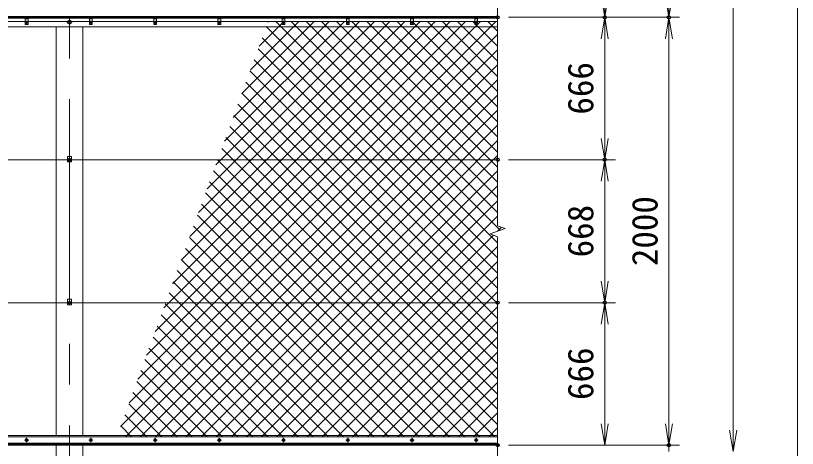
# Model space of a CAD drawing. Units: millimetres at full size. Extents: x -10500 to 10500, y -7425 to 7425.
# Drawn here: x -5398 to -1747, y -1729 to 293 of the extents above; entities that cross this region are included whole.
import ezdxf
from ezdxf.enums import TextEntityAlignment as Align

# ---------------------------------------------------------------- set-up
doc = ezdxf.new("R2010")
doc.units = ezdxf.units.MM
doc.header["$LTSCALE"] = 30
doc.header["$PDMODE"] = 32
doc.header["$PDSIZE"] = 15
doc.linetypes.add('USER1', pattern=[50.8, 31.75, -6.35, 6.35, -6.35])
for name, color, linetype, lineweight in [('0-1_D-STR-DIM', 7, 'Continuous', 13), ('0-2_D-STR1', 1, 'Continuous', 18), ('0-3_D-BMK', 2, 'USER1', 13), ('0-4_D-STR3', 3, 'Continuous', 13), ('0-6_0', 7, 'Continuous', 18), ('0-8_D-STR2', 7, 'Continuous', 13)]:
    doc.layers.add(name, color=color, linetype=linetype, lineweight=lineweight)
doc.layers.add('0-7_Defpoints', color=253, linetype='Continuous')
doc.styles.add('ＭＳ ゴシック', font='')
doc.styles.get('ＭＳ ゴシック').set_extended_font_data('MS Gothic')

# ---------------------------------------------------------------- blocks, each defined once
blk = doc.blocks.new('_Open')
at = {"layer": '0-6_0'}
blk.add_line((-30, 5), (0, 0), dxfattribs=at)
blk.add_lwpolyline([(-30, -5), (0, 0), (-30, 0)], dxfattribs=at)

msp = doc.modelspace()

# ---------------------------------------------------------------- linework, layer by layer
at = {"layer": '0-1_D-STR-DIM'}
for p, q in [((-2346.86, 4285.7), (-2346.86, 285.7)), ((-2046.86, 4285.7), (-2046.86, -1744.3)), ((-1746.86, 4285.7), (-1746.86, -2514.3)), ((-3146.86, -688.64), (-3146.86, 2260.05)), ((-2646.86, 285.7), (-2646.86, 785.7)), ((-3096.86, 285.7), (-2596.86, 285.7)), ((-3096.86, 285.7), (-2596.86, 285.7)), ((-3096.86, 285.7), (-2296.86, 285.7)), ((-3096.86, 285.7), (-2296.86, 285.7)), ((-2646.86, -380.3), (-2646.86, 285.7)), ((-2346.86, 285.7), (-2346.86, -1714.3)), ((-3096.86, -380.3), (-2596.86, -380.3)), ((-3096.86, -380.3), (-2596.86, -380.3)), ((-2646.86, -1048.3), (-2646.86, -380.3)), ((-3111.62, -701.47), (-3146.86, -688.64)), ((-3182.1, -727.12), (-3111.62, -701.47)), ((-3146.86, -739.95), (-3182.1, -727.12)), ((-3146.86, -1901.89), (-3146.86, -739.95)), ((-3096.86, -1048.3), (-2596.86, -1048.3)), ((-3096.86, -1048.3), (-2596.86, -1048.3)), ((-2646.86, -1714.3), (-2646.86, -1048.3)), ((-2346.86, -1614.3), (-2346.86, -1514.3)), ((-3096.86, -1714.3), (-2596.86, -1714.3)), ((-3096.86, -1714.3), (-2296.86, -1714.3)), ((-3096.86, -1714.3), (-2296.86, -1714.3)), ((-2346.86, -1714.3), (-2346.86, -1744.3))]:
    msp.add_line(p, q, dxfattribs=at)
at = {"layer": '0-2_D-STR1'}
for p, q in [((-8209.36, 289.7), (-3146.86, 289.7)), ((-8209.36, 285.7), (-3146.86, 285.7)), ((-8209.36, 281.7), (-3146.86, 281.7)), ((-8209.36, 240.7), (-3146.86, 240.7)), ((-5209.36, 240.7), (-5209.36, -1669.3)), ((-5084.36, -1669.3), (-5084.36, 240.7)), ((-8209.36, -1669.3), (-3146.86, -1669.3)), ((-8209.36, -1710.3), (-3146.86, -1710.3)), ((-8209.36, -1714.3), (-3146.86, -1714.3))]:
    msp.add_line(p, q, dxfattribs=at)
msp.add_lwpolyline([(-5209.36, -1714.3), (-5209.36, -2514.3), (-5084.36, -2514.3), (-5084.36, -1714.3)], dxfattribs=at)
at = {"layer": '0-3_D-BMK'}
for p, q in [((-5146.86, -2574.3), (-5146.86, 4345.7)), ((-5354.3, 261.7), (-5339.42, 261.7)), ((-5346.86, 269.14), (-5346.86, 254.26)), ((-5134.11, 262.7), (-5159.61, 262.7)), ((-5054.3, 261.7), (-5039.42, 261.7)), ((-5046.86, 269.14), (-5046.86, 254.26)), ((-4754.3, 261.7), (-4739.42, 261.7)), ((-4746.86, 269.14), (-4746.86, 254.26)), ((-4454.3, 261.7), (-4439.42, 261.7)), ((-4446.86, 269.14), (-4446.86, 254.26)), ((-4154.3, 261.7), (-4139.42, 261.7)), ((-4146.86, 269.14), (-4146.86, 254.26)), ((-3854.3, 261.7), (-3839.42, 261.7)), ((-3846.86, 269.14), (-3846.86, 254.26)), ((-3554.3, 261.7), (-3539.42, 261.7)), ((-3546.86, 269.14), (-3546.86, 254.26)), ((-3254.3, 261.7), (-3239.42, 261.7)), ((-3246.86, 269.14), (-3246.86, 254.26)), ((-5156.86, -380.3), (-5136.86, -380.3)), ((-5156.86, -1048.3), (-5136.86, -1048.3)), ((-5337.19, -1690.3), (-5356.53, -1690.3)), ((-5346.86, -1680.62), (-5346.86, -1699.97)), ((-5037.19, -1690.3), (-5056.53, -1690.3)), ((-5046.86, -1680.62), (-5046.86, -1699.97)), ((-4737.19, -1690.3), (-4756.53, -1690.3)), ((-4746.86, -1680.62), (-4746.86, -1699.97)), ((-4437.19, -1690.3), (-4456.53, -1690.3)), ((-4446.86, -1680.62), (-4446.86, -1699.97)), ((-4137.19, -1690.3), (-4156.53, -1690.3)), ((-4146.86, -1680.62), (-4146.86, -1699.97)), ((-3837.19, -1690.3), (-3856.53, -1690.3)), ((-3846.86, -1680.62), (-3846.86, -1699.97)), ((-3537.19, -1690.3), (-3556.53, -1690.3)), ((-3546.86, -1680.62), (-3546.86, -1699.97)), ((-3237.19, -1690.3), (-3256.53, -1690.3)), ((-3246.86, -1680.62), (-3246.86, -1699.97))]:
    msp.add_line(p, q, dxfattribs=at)
at = {"layer": '0-4_D-STR3'}
for p, q in [((-5640.36, 266.7), (-5353.36, 266.7)), ((-5353.36, 277.7), (-5353.36, 251.7)), ((-5340.36, 277.7), (-5353.36, 277.7)), ((-5340.36, 277.7), (-5340.36, 251.7)), ((-5340.36, 266.7), (-5053.36, 266.7)), ((-5155.36, 267.61), (-5146.86, 272.52)), ((-5155.36, 257.8), (-5155.36, 267.61)), ((-5146.86, 252.89), (-5155.36, 257.8)), ((-5138.36, 257.8), (-5146.86, 252.89)), ((-5053.36, 277.7), (-5053.36, 251.7)), ((-5040.36, 277.7), (-5053.36, 277.7)), ((-5040.36, 277.7), (-5040.36, 251.7)), ((-5040.36, 266.7), (-4753.36, 266.7)), ((-4753.36, 277.7), (-4753.36, 251.7)), ((-4740.36, 277.7), (-4753.36, 277.7)), ((-4740.36, 277.7), (-4740.36, 251.7)), ((-4740.36, 266.7), (-4453.36, 266.7)), ((-4453.36, 277.7), (-4453.36, 251.7)), ((-4440.36, 277.7), (-4453.36, 277.7)), ((-4440.36, 277.7), (-4440.36, 251.7)), ((-4440.36, 266.7), (-4153.36, 266.7)), ((-4153.36, 277.7), (-4153.36, 251.7)), ((-4140.36, 277.7), (-4153.36, 277.7)), ((-4140.36, 277.7), (-4140.36, 251.7)), ((-4140.36, 266.7), (-3853.36, 266.7)), ((-3853.36, 277.7), (-3853.36, 251.7)), ((-3840.36, 277.7), (-3853.36, 277.7)), ((-3840.36, 277.7), (-3840.36, 251.7)), ((-3840.36, 266.7), (-3553.36, 266.7)), ((-3553.36, 277.7), (-3553.36, 251.7)), ((-3540.36, 277.7), (-3553.36, 277.7)), ((-3540.36, 277.7), (-3540.36, 251.7)), ((-3540.36, 266.7), (-3253.36, 266.7)), ((-3253.36, 277.7), (-3253.36, 251.7)), ((-3240.36, 277.7), (-3253.36, 277.7)), ((-3240.36, 277.7), (-3240.36, 251.7)), ((-3146.86, 266.7), (-3240.36, 266.7)), ((-5340.36, 251.7), (-5353.36, 251.7)), ((-5040.36, 251.7), (-5053.36, 251.7)), ((-4740.36, 251.7), (-4753.36, 251.7)), ((-4440.36, 251.7), (-4453.36, 251.7)), ((-4140.36, 251.7), (-4153.36, 251.7)), ((-3840.36, 251.7), (-3853.36, 251.7)), ((-3540.36, 251.7), (-3553.36, 251.7)), ((-3240.36, 251.7), (-3253.36, 251.7)), ((-5137.36, -364.3), (-5156.36, -364.3)), ((-5156.36, -364.3), (-5156.36, -390.3)), ((-5137.36, -364.3), (-5137.36, -390.3)), ((-8129.66, -380.3), (-5156.36, -380.3)), ((-5137.36, -390.3), (-5156.36, -390.3)), ((-5153.36, -376.54), (-5146.86, -372.79)), ((-5153.36, -384.05), (-5153.36, -376.54)), ((-5146.86, -387.8), (-5153.36, -384.05)), ((-5146.86, -372.79), (-5140.36, -376.54)), ((-5140.36, -384.05), (-5146.86, -387.8)), ((-5140.36, -376.54), (-5140.36, -384.05)), ((-5137.36, -380.3), (-3146.86, -380.3)), ((-8129.66, -1048.3), (-5156.36, -1048.3)), ((-5137.36, -1058.3), (-5156.36, -1058.3)), ((-5153.36, -1044.54), (-5146.86, -1040.79)), ((-5153.36, -1052.05), (-5153.36, -1044.54)), ((-5146.86, -1040.79), (-5140.36, -1044.54)), ((-5140.36, -1044.54), (-5140.36, -1052.05)), ((-5137.36, -1032.3), (-5137.36, -1058.3)), ((-5137.36, -1048.3), (-3146.86, -1048.3)), ((-3146.86, -1675.3), (-8209.36, -1675.3)), ((-3146.86, -1705.3), (-8209.36, -1705.3))]:
    msp.add_line(p, q, dxfattribs=at)
for points in [[(-5146.86, 272.52), (-5138.36, 267.61), (-5138.36, 257.8)], [(-5137.36, -1032.3), (-5156.36, -1032.3), (-5156.36, -1058.3)], [(-5140.36, -1052.05), (-5146.86, -1055.8), (-5153.36, -1052.05)]]:
    msp.add_lwpolyline(points, dxfattribs=at)
for points in [[(-5346.86, -1684.55), (-5351.84, -1687.42), (-5351.84, -1693.17), (-5346.86, -1696.05), (-5341.88, -1693.17), (-5341.88, -1687.42)], [(-5046.86, -1684.55), (-5051.84, -1687.42), (-5051.84, -1693.17), (-5046.86, -1696.05), (-5041.88, -1693.17), (-5041.88, -1687.42)], [(-4746.86, -1684.55), (-4751.84, -1687.42), (-4751.84, -1693.17), (-4746.86, -1696.05), (-4741.88, -1693.17), (-4741.88, -1687.42)], [(-4446.86, -1684.55), (-4451.84, -1687.42), (-4451.84, -1693.17), (-4446.86, -1696.05), (-4441.88, -1693.17), (-4441.88, -1687.42)], [(-4146.86, -1684.55), (-4151.84, -1687.42), (-4151.84, -1693.17), (-4146.86, -1696.05), (-4141.88, -1693.17), (-4141.88, -1687.42)], [(-3846.86, -1684.55), (-3851.84, -1687.42), (-3851.84, -1693.17), (-3846.86, -1696.05), (-3841.88, -1693.17), (-3841.88, -1687.42)], [(-3546.86, -1684.55), (-3551.84, -1687.42), (-3551.84, -1693.17), (-3546.86, -1696.05), (-3541.88, -1693.17), (-3541.88, -1687.42)], [(-3246.86, -1684.55), (-3251.84, -1687.42), (-3251.84, -1693.17), (-3246.86, -1696.05), (-3241.88, -1693.17), (-3241.88, -1687.42)]]:
    msp.add_lwpolyline(points, close=True, dxfattribs=at)
for centre, radius in [((-5346.86, 261.7), 5.25), ((-5146.86, 262.7), 8.25), ((-5046.86, 261.7), 5.25), ((-4746.86, 261.7), 5.25), ((-4446.86, 261.7), 5.25), ((-4146.86, 261.7), 5.25), ((-3846.86, 261.7), 5.25), ((-3546.86, 261.7), 5.25), ((-3246.86, 261.7), 5.25), ((-5146.86, -380.3), 6.25), ((-5146.86, -1048.3), 6.25), ((-5346.86, -1690.3), 6.5), ((-5346.86, -1690.3), 4.98), ((-5046.86, -1690.3), 6.5), ((-5046.86, -1690.3), 4.98), ((-4746.86, -1690.3), 6.5), ((-4746.86, -1690.3), 4.98), ((-4446.86, -1690.3), 6.5), ((-4446.86, -1690.3), 4.98), ((-4146.86, -1690.3), 6.5), ((-4146.86, -1690.3), 4.98), ((-3846.86, -1690.3), 6.5), ((-3846.86, -1690.3), 4.98), ((-3546.86, -1690.3), 6.5), ((-3546.86, -1690.3), 4.98), ((-3246.86, -1690.3), 6.5), ((-3246.86, -1690.3), 4.98)]:
    msp.add_circle(centre, radius, dxfattribs=at)
at = {"layer": '0-7_Defpoints'}
for p in [(-3146.86, 285.7), (-2646.86, 285.7), (-2346.86, 285.7), (-3146.86, -380.3), (-2646.86, -380.3), (-3146.86, -1048.3), (-2646.86, -1048.3), (-3146.86, -1714.3), (-3146.86, -1714.3), (-2346.86, -1714.3)]:
    msp.add_point(p, dxfattribs=at)
at = {"layer": '0-8_D-STR2'}
for p, q in [((-4827.82, -1405.3), (-3155.81, 266.7)), ((-4787.36, -1294.13), (-3226.52, 266.7)), ((-4746.89, -1182.95), (-3297.23, 266.7)), ((-4706.43, -1071.78), (-3367.95, 266.7)), ((-4665.96, -960.6), (-3438.66, 266.7)), ((-4625.5, -849.43), (-3509.37, 266.7)), ((-4585.04, -738.25), (-3580.08, 266.7)), ((-4544.57, -627.08), (-3650.79, 266.7)), ((-4504.11, -515.9), (-3721.5, 266.7)), ((-4463.64, -404.73), (-3792.21, 266.7)), ((-4423.18, -293.55), (-3862.92, 266.7)), ((-4382.71, -182.38), (-3933.63, 266.7)), ((-4342.25, -71.2), (-4004.34, 266.7)), ((-4301.78, 39.97), (-4075.05, 266.7)), ((-4261.32, 151.15), (-4145.76, 266.7)), ((-4220.86, 262.32), (-4216.47, 266.7)), ((-3146.86, -768.57), (-4182.14, 266.7)), ((-3134.81, -709.91), (-4111.43, 266.7)), ((-3146.86, -627.15), (-4040.71, 266.7)), ((-3146.86, -556.44), (-3970, 266.7)), ((-3146.86, -485.73), (-3899.29, 266.7)), ((-3146.86, -415.02), (-3828.58, 266.7)), ((-3146.86, -344.31), (-3757.87, 266.7)), ((-3146.86, -273.6), (-3687.16, 266.7)), ((-3146.86, -202.89), (-3616.45, 266.7)), ((-3146.86, -132.18), (-3545.74, 266.7)), ((-3146.86, -61.47), (-3475.03, 266.7)), ((-3146.86, 9.24), (-3404.32, 266.7)), ((-3146.86, 79.95), (-3333.61, 266.7)), ((-3146.86, 150.66), (-3262.9, 266.7)), ((-3146.86, 221.38), (-3192.19, 266.7)), ((-3146.86, -839.28), (-4228.22, 242.08)), ((-4868.29, -1516.48), (-3146.86, 204.95)), ((-3146.86, -910), (-4247.09, 190.24)), ((-4908.75, -1627.65), (-3146.86, 134.24)), ((-3146.86, -980.71), (-4265.96, 138.4)), ((-3146.86, -1051.42), (-4284.83, 86.56)), ((-4885.68, -1675.3), (-3146.86, 63.53)), ((-3146.86, -1122.13), (-4303.7, 34.71)), ((-4814.97, -1675.3), (-3146.86, -7.18)), ((-3146.86, -1192.84), (-4322.57, -17.13)), ((-3146.86, -1263.55), (-4341.44, -68.97)), ((-4744.26, -1675.3), (-3146.86, -77.89)), ((-3146.86, -1334.26), (-4360.3, -120.81)), ((-4673.55, -1675.3), (-3146.86, -148.6)), ((-3146.86, -1404.97), (-4379.17, -172.65)), ((-4602.84, -1675.3), (-3146.86, -219.31)), ((-3146.86, -1475.68), (-4398.04, -224.5)), ((-4532.13, -1675.3), (-3146.86, -290.03)), ((-3146.86, -1546.39), (-4416.91, -276.34)), ((-3146.86, -1617.1), (-4435.78, -328.18)), ((-4461.42, -1675.3), (-3146.86, -360.74)), ((-3159.37, -1675.3), (-4454.65, -380.02)), ((-3230.09, -1675.3), (-4473.52, -431.86)), ((-4390.71, -1675.3), (-3146.86, -431.45)), ((-3300.8, -1675.3), (-4492.39, -483.7)), ((-4320, -1675.3), (-3146.86, -502.16)), ((-3371.51, -1675.3), (-4511.26, -535.55)), ((-4249.28, -1675.3), (-3146.86, -572.87)), ((-3442.22, -1675.3), (-4530.12, -587.39)), ((-3512.93, -1675.3), (-4548.99, -639.23)), ((-4178.57, -1675.3), (-3146.86, -643.58)), ((-3583.64, -1675.3), (-4567.86, -691.07)), ((-3146.87, -714.3), (-3128.06, -695.49)), ((-3654.35, -1675.3), (-4586.73, -742.91)), ((-4107.86, -1675.3), (-3165.67, -733.1)), ((-3725.06, -1675.3), (-4605.6, -794.76)), ((-4037.15, -1675.3), (-3146.86, -785)), ((-3795.77, -1675.3), (-4624.47, -846.6)), ((-3966.44, -1675.3), (-3146.86, -855.71)), ((-3866.48, -1675.3), (-4643.34, -898.44)), ((-3895.73, -1675.3), (-3146.86, -926.42)), ((-3937.19, -1675.3), (-4662.21, -950.28)), ((-4007.9, -1675.3), (-4681.08, -1002.12)), ((-3825.02, -1675.3), (-3146.86, -997.13)), ((-4078.61, -1675.3), (-4699.94, -1053.96)), ((-3754.31, -1675.3), (-3146.86, -1067.84)), ((-4149.32, -1675.3), (-4718.81, -1105.81)), ((-4220.03, -1675.3), (-4737.68, -1157.65)), ((-3683.6, -1675.3), (-3146.86, -1138.55)), ((-4290.75, -1675.3), (-4756.55, -1209.49)), ((-3612.89, -1675.3), (-3146.86, -1209.26)), ((-4361.46, -1675.3), (-4775.42, -1261.33)), ((-4432.17, -1675.3), (-4794.29, -1313.17)), ((-3542.18, -1675.3), (-3146.86, -1279.97)), ((-3471.47, -1675.3), (-3146.86, -1350.69)), ((-4502.88, -1675.3), (-4813.16, -1365.02)), ((-4573.59, -1675.3), (-4832.03, -1416.86)), ((-3400.76, -1675.3), (-3146.86, -1421.4)), ((-4644.3, -1675.3), (-4850.9, -1468.7)), ((-3330.05, -1675.3), (-3146.86, -1492.11)), ((-4715.01, -1675.3), (-4869.76, -1520.54)), ((-3259.34, -1675.3), (-3146.86, -1562.82)), ((-4785.72, -1675.3), (-4888.63, -1572.38)), ((-4856.43, -1675.3), (-4907.5, -1624.22)), ((-3188.62, -1675.3), (-3146.86, -1633.53))]:
    msp.add_line(p, q, dxfattribs=at)

# ---------------------------------------------------------------- block references
at = {"layer": '0-1_D-STR-DIM', "xscale": 3.333333, "yscale": 3.333333}
for p, rotation in [((-2646.86, 285.7), 270), ((-2346.86, 285.7), 270), ((-2646.86, 285.7), 90), ((-2346.86, 285.7), 90), ((-2646.86, -380.3), 270), ((-2646.86, -380.3), 90), ((-2646.86, -1048.3), 270), ((-2646.86, -1048.3), 90), ((-2646.86, -1714.3), 270), ((-2346.86, -1714.3), 270), ((-2346.86, -1714.3), 270), ((-2046.86, -1744.3), 270)]:
    msp.add_blockref('_Open', p, dxfattribs=dict(at, rotation=rotation))

# ---------------------------------------------------------------- texts
at = {"layer": '0-1_D-STR-DIM', "style": 'ＭＳ ゴシック'}
for s, p in [('666', (-2663.73, -169.19)), ('2000', (-2363.73, -877.47)), ('668', (-2663.73, -836.5)), ('666', (-2663.73, -1503.19))]:
    msp.add_text(s, height=120.3, rotation=90, dxfattribs=at).set_placement(p, align=Align.BOTTOM_LEFT)

doc.saveas('drawing.dxf')
